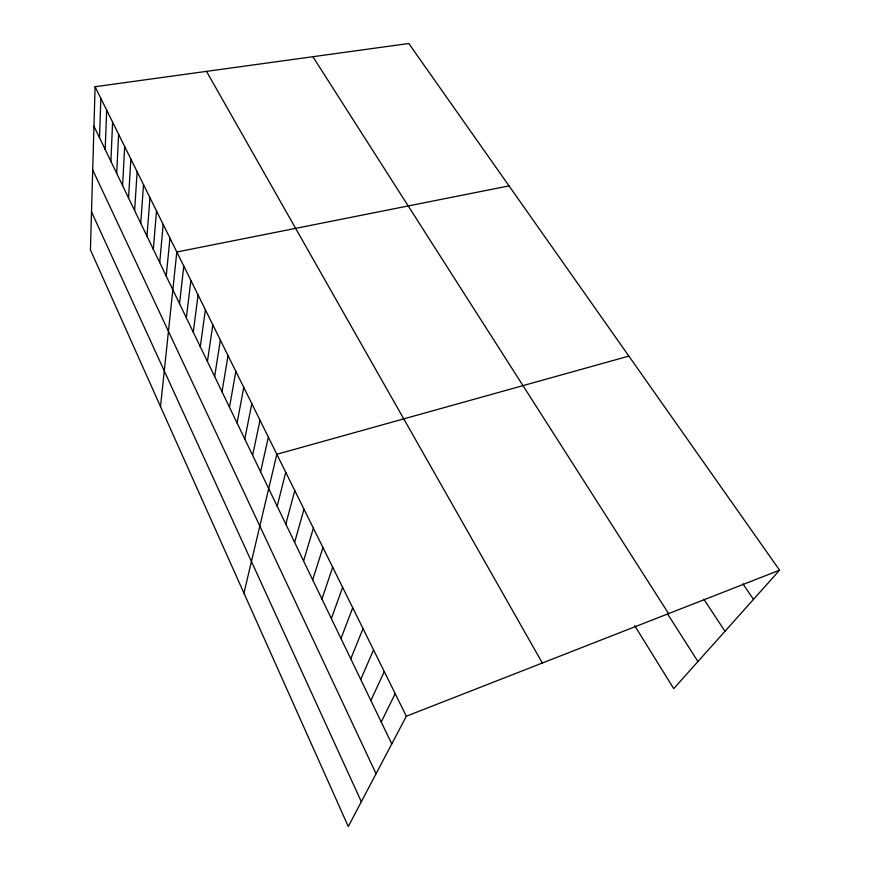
<?xml version="1.0" encoding="UTF-8"?>
<svg xmlns="http://www.w3.org/2000/svg" width="870" height="870" viewBox="0 0 870 870"><rect width="100%" height="100%" fill="white"/><g stroke="black" fill="none" stroke-linecap="round" stroke-linejoin="round"><path stroke-width="1.3" d="M95.091 86.717L90.426 249.853L348.283 826.5L406.355 716.227L779.574 570.176L408.791 43.5L95.091 86.717L406.355 716.227M99.528 137.754L100.844 98.353M105.172 149.466L106.684 110.153M110.892 161.331L112.6 122.115M116.7 173.369L118.603 134.263M122.583 185.571L124.693 146.584M128.553 197.947L130.87 159.079M134.611 210.507L137.145 171.771M140.744 223.242L143.517 184.647M146.976 236.161L149.977 197.708M153.305 249.277L156.535 210.975M159.721 262.577L163.19 224.438M166.224 276.084L169.954 238.119M160.515 406.605L176.817 252.006L509.037 185.886M179.546 303.695L183.787 266.111M186.354 317.822L190.878 280.434M193.26 332.155L198.066 294.984M200.285 346.717L205.385 309.774M207.419 361.507L212.813 324.793M214.651 376.525L220.36 340.061M222.013 391.783L228.027 355.58M229.484 407.28L235.824 371.349M237.075 423.027L243.752 387.389M244.785 439.024L251.821 403.691M252.626 455.282L260.021 420.264M260.598 471.812L268.351 437.131M243.937 593.155L276.834 454.281L628.869 356.102M277.193 506.22L285.73 472.269M285.828 524.142L294.778 490.582M294.615 542.369L304 509.222M303.565 560.911L313.385 528.21M312.667 579.79L322.955 547.556M321.933 599.017L332.688 567.251M331.361 618.581L342.617 587.326M340.975 638.504L352.731 607.782M350.762 658.807L363.04 628.64M360.724 679.481L373.556 649.89M370.881 700.546L384.268 671.575M381.234 722.013L395.197 693.673M779.574 570.176L673.728 688.638L634.698 625.66M742.893 583.846L753.496 599.365M703.873 599.267L724.982 631.283M312.885 56.713L668.595 613.611M667.627 614.035L697.947 661.537M206.516 71.373L542.336 663.016M93.96 126.204L391.783 743.893M92.709 169.9L376.058 773.756M91.513 211.845L361.333 801.727"/></g></svg>
